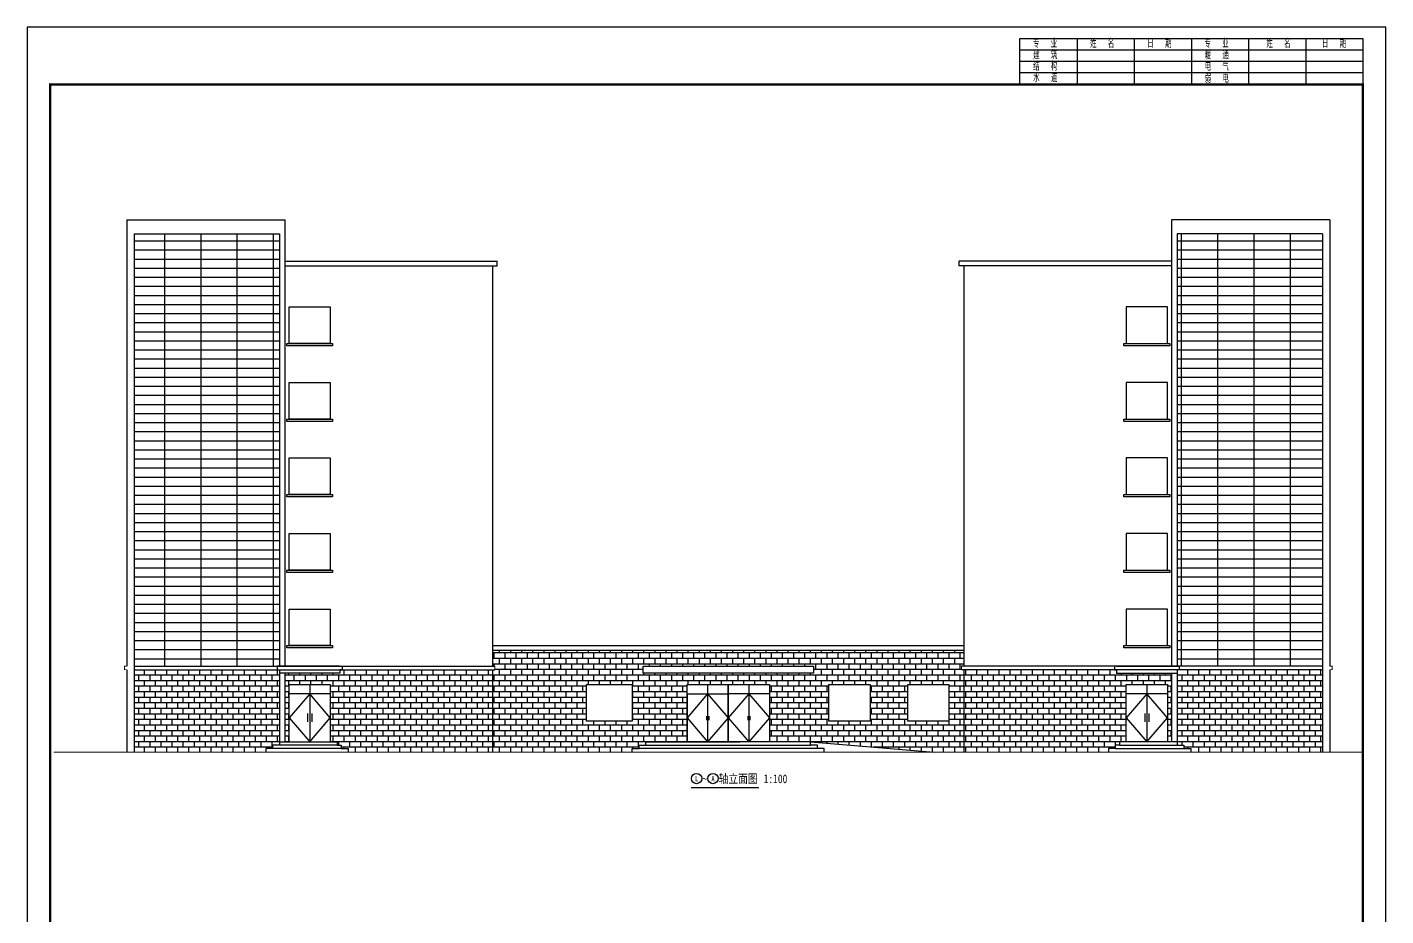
# Model space of a CAD drawing. Extents: x 174641 to 414490, y 73126 to 493158.
# Drawn here: x 238463 to 297863, y 118544 to 157373 of the extents above; entities that cross this region are included whole.
import ezdxf
from ezdxf.enums import TextEntityAlignment as Align

# ---------------------------------------------------------------- set-up
doc = ezdxf.new("R2010")
doc.units = 0
doc.header["$LTSCALE"] = 1000
doc.header["$MEASUREMENT"] = 0
for name, color, linetype in [('DIM_SYMB', 3, 'Continuous'), ('PUB_TEXT', 7, 'Continuous'), ('TWT_TITLE', 7, 'Continuous'), ('WALL', 2, 'Continuous')]:
    doc.layers.add(name, color=color, linetype=linetype)
doc.styles.add('-宋体', font='', dxfattribs={"width": 0.8})
doc.styles.get("Standard").update_dxf_attribs({"font": 'gbenor.shx', "bigfont": 'gbcbig.shx'})
doc.styles.get('-宋体').set_extended_font_data('SimSun')
pattern_1 = [(0, (0, 0), (0, 242.6208), []), (90, (0, 0), (-242.6208, 242.6208), [242.6208, -242.6208])]
pattern_2 = [(0, (0, 0), (0, 396.875), []), (90, (0, 0), (-1587.5, 1e-13), [])]

# ---------------------------------------------------------------- blocks, each defined once
blk = doc.blocks.new('$titleblk$00000094')
for p, q in [((-150, 20), (0, 20)), ((-150, 0), (-150, 20)), ((-125, 20), (-125, 0)), ((-100, 20), (-100, 0)), ((-75, 20), (-75, 0)), ((-50, 20), (-50, 0)), ((-25, 20), (-25, 0)), ((0, 20), (0, 0)), ((0, 15), (-150, 15)), ((0, 10), (-150, 10)), ((0, 5), (-150, 5))]:
    blk.add_line(p, q)
at = {"width": 0.8}
for s, p in [(' 专   业', (-145.93, 16)), (' 姓   名', (-120.93, 16)), (' 日   期', (-95.93, 16)), (' 专   业', (-70.93, 16)), (' 姓   名', (-43.85, 16)), (' 日   期', (-19.57, 16)), ('建   筑', (-144.19, 11)), ('暖   通', (-69.19, 11)), ('结   构', (-144.19, 6)), ('电   气', (-69.19, 6)), ('水   道', (-144.19, 1)), ('弱   电', (-69.19, 0.73))]:
    blk.add_text(s, height=3.5, rotation=0, dxfattribs=at).set_placement(p)

msp = doc.modelspace()

# ---------------------------------------------------------------- hatches: boundary and pattern name
h = msp.add_hatch()
h.set_pattern_fill('GRATE', color=253, scale=500)
h.set_pattern_definition(pattern_2)
h.paths.add_polyline_path([(249494, 148348.9), (243134, 148348.9), (243134, 129448.9), (249494, 129448.9)])
h = msp.add_hatch()
h.set_pattern_fill('GRATE', color=253, scale=500)
h.set_pattern_definition(pattern_2)
h.paths.add_polyline_path([(295094, 148348.9), (288734, 148348.9), (288734, 129448.9), (288834, 129448.9), (295094, 129448.9)])
h = msp.add_hatch()
h.set_pattern_fill('AR-B816', color=253, scale=200)
h.set_pattern_definition(pattern_1)
h.paths.add_polyline_path([(279414, 129298.9), (279314, 129298.9), (279314, 129448.9), (279414, 129448.9), (279414, 130148.9), (258814, 130148.9), (258814, 129448.9), (258914, 129448.9), (258914, 129298.9), (258814, 129298.9), (258814, 125698.9), (264914, 125698.9), (264914, 125848.9), (265214, 125848.9), (265214, 125998.9), (265514, 125998.9), (265514, 126148.9), (267314, 126148.9), (267314, 128248.9), (267314, 128648.9), (269114, 128648.9), (270914, 128648.9), (270914, 126148.9), (272714, 126148.9), (278114, 125698.9), (279414, 125698.9)])
h.paths.add_polyline_path([(262914, 128648.9), (264914, 128648.9), (264914, 127048.9), (262914, 127048.9)], flags=16)
h.paths.add_polyline_path([(265394, 129148.9), (265394, 129448.9), (272834, 129448.9), (272834, 129148.9)], flags=16)
h.paths.add_polyline_path([(273514, 128648.9), (275314, 128648.9), (275314, 127048.9), (273514, 127048.9)], flags=16)
h.paths.add_polyline_path([(276964, 128648.9), (278764, 128648.9), (278764, 127048.9), (276964, 127048.9)], flags=16)
h = msp.add_hatch()
h.set_pattern_fill('AR-B816', color=253, scale=200)
h.set_pattern_definition(pattern_1)
h.paths.add_polyline_path([(249494, 129298.9), (243134, 129298.9), (243134, 125698.9), (248894, 125698.9), (248894, 125848.9), (249194, 125848.9), (249194, 125998.9), (249494, 125998.9), (249494, 126148.9)])
h.paths.add_polyline_path([(258814, 129298.9), (252134, 129298.9), (252134, 129148.9), (249734, 129148.9), (249734, 126148.9), (249914, 126148.9), (249914, 128648.9), (251714, 128648.9), (251714, 126148.9), (252014, 126148.9), (252014, 125998.9), (252194, 125998.9), (252194, 125848.9), (252494, 125848.9), (252494, 125698.9), (258814, 125698.9)])
h = msp.add_hatch()
h.set_pattern_fill('AR-B816', color=253, scale=200)
h.set_pattern_definition(pattern_1)
h.paths.add_polyline_path([(286514, 128648.9), (288314, 128648.9), (288314, 126148.9), (288494, 126148.9), (288494, 129148.9), (286094, 129148.9), (286094, 129298.9), (279414, 129298.9), (279414, 125698.9), (285734, 125698.9), (285734, 125848.9), (286034, 125848.9), (286034, 125998.9), (286214, 125998.9), (286214, 126148.9), (286514, 126148.9)])
h.paths.add_polyline_path([(295094, 129298.9), (288734, 129298.9), (288734, 126148.9), (288734, 126148.9), (288734, 125998.9), (289034, 125998.9), (289034, 125848.9), (289334, 125848.9), (289334, 125698.9), (295094, 125698.9)])

# ---------------------------------------------------------------- linework, layer by layer
at = {"const_width": 40}
for points in [[(242814, 129448.9), (242814, 148948.9), (249734, 148948.9), (249734, 147148.9), (259014, 147148.9), (259014, 146948.9), (258814, 146948.9), (258814, 129448.9)], [(295414, 129448.9), (295414, 148948.9), (288494, 148948.9), (288494, 147148.9), (279214, 147148.9), (279214, 146948.9), (279414, 146948.9), (279414, 129448.9)], [(242814, 129448.9), (242714, 129448.9), (242714, 129298.9), (242814, 129298.9)], [(242814, 125698.9), (242814, 129298.9)], [(258814, 129448.9), (258914, 129448.9), (258914, 129298.9), (258814, 129298.9)], [(258814, 129298.9), (258814, 125698.9)], [(279414, 129448.9), (279314, 129448.9), (279314, 129298.9), (279414, 129298.9)], [(279414, 129298.9), (279414, 125698.9)], [(295414, 129448.9), (295514, 129448.9), (295514, 129298.9), (295414, 129298.9)], [(295414, 125698.9), (295414, 129298.9)]]:
    msp.add_lwpolyline(points, dxfattribs=at)
at = {"color": 2}
for points in [[(249814, 143548.9), (251814, 143548.9), (251814, 143448.9), (249814, 143448.9)], [(286414, 143548.9), (288414, 143548.9), (288414, 143448.9), (286414, 143448.9)], [(249814, 140248.9), (251814, 140248.9), (251814, 140148.9), (249814, 140148.9)], [(286414, 140248.9), (288414, 140248.9), (288414, 140148.9), (286414, 140148.9)], [(249814, 136948.9), (251814, 136948.9), (251814, 136848.9), (249814, 136848.9)], [(286414, 136948.9), (288414, 136948.9), (288414, 136848.9), (286414, 136848.9)], [(249814, 133648.9), (251814, 133648.9), (251814, 133548.9), (249814, 133548.9)], [(286414, 133648.9), (288414, 133648.9), (288414, 133548.9), (286414, 133548.9)], [(249814, 130348.9), (251814, 130348.9), (251814, 130248.9), (249814, 130248.9)], [(286414, 130348.9), (288414, 130348.9), (288414, 130248.9), (286414, 130248.9)]]:
    msp.add_lwpolyline(points, close=True, dxfattribs=at)
for points in [[(258814, 130348.9), (279414, 130348.9)], [(243134, 129448.9), (258914, 129448.9)], [(243134, 129298.9), (258914, 129298.9)], [(249494, 129448.9), (249394, 129448.9), (249394, 129298.9), (249494, 129298.9)], [(252134, 129448.9), (252234, 129448.9), (252234, 129298.9), (252134, 129298.9)], [(295094, 129448.9), (279314, 129448.9)], [(295094, 129298.9), (279314, 129298.9)], [(286094, 129448.9), (285994, 129448.9), (285994, 129298.9), (286094, 129298.9)], [(288734, 129448.9), (288834, 129448.9), (288834, 129298.9), (288734, 129298.9)], [(264914, 125698.9), (264914, 125848.9), (265214, 125848.9), (265214, 125998.9), (265514, 125998.9), (265514, 126148.9), (269625.8, 126148.9)], [(265514, 125998.9), (272714, 125998.9)], [(273314, 125698.9), (273314, 125848.9), (273014, 125848.9), (273014, 125998.9), (272714, 125998.9), (272714, 126148.9), (268602.2, 126148.9)], [(272714, 126148.9), (278114, 125698.9)], [(273014, 125848.9), (265214, 125848.9)]]:
    msp.add_lwpolyline(points)
msp.add_lwpolyline([(265394, 129448.9), (272834, 129448.9), (272834, 129148.9), (265394, 129148.9)], close=True)
at = {"layer": 'DIM_SYMB', "color": 3, "const_width": 70}
msp.add_lwpolyline([(267480.3, 124143.1), (270463.9, 124143.1)], dxfattribs=at)
at = {"layer": 'PUB_TEXT', "color": 3}
for centre in [(267730.3, 124540.1), (268446.4, 124540.1)]:
    msp.add_circle(centre, 225, dxfattribs=at)
at = {"layer": 'TWT_TITLE'}
msp.add_lwpolyline([(238463.1, 157372.7), (238463.1, 73272.7), (297863.1, 73272.7), (297863.1, 157372.7)], close=True, dxfattribs=at)
at = {"layer": 'TWT_TITLE', "const_width": 100}
msp.add_lwpolyline([(239463.1, 154872.7), (239463.1, 74272.7), (296863.1, 74272.7), (296863.1, 154872.7)], close=True, dxfattribs=at)
at = {"layer": 'WALL', "ltscale": 10}
for p, q in [((242814, 148948.9), (242814, 129448.9)), ((242814, 148948.9), (249734, 148948.9)), ((249734, 148948.9), (249734, 129448.9)), ((288494, 148948.9), (288494, 129448.9)), ((295414, 148948.9), (288494, 148948.9)), ((295414, 148948.9), (295414, 129448.9)), ((243134, 148348.9), (243134, 125698.9)), ((243134, 148348.9), (249494, 148348.9)), ((249494, 148348.9), (249494, 129448.9)), ((288734, 148348.9), (288734, 129448.9)), ((295094, 148348.9), (288734, 148348.9)), ((295094, 148348.9), (295094, 125698.9)), ((249734, 147148.9), (259014, 147148.9)), ((249734, 146948.9), (259014, 146948.9)), ((258814, 146948.9), (258814, 129448.9)), ((259014, 146948.9), (259014, 147148.9)), ((288494, 147148.9), (279214, 147148.9)), ((279214, 146948.9), (279214, 147148.9)), ((288494, 146948.9), (279214, 146948.9)), ((279414, 146948.9), (279414, 129448.9)), ((258814, 130148.9), (279414, 130148.9)), ((242814, 129298.9), (242814, 125698.9)), ((249494, 129298.9), (249494, 126148.9)), ((249734, 129148.9), (249734, 126148.9)), ((258814, 129298.9), (258814, 125698.9)), ((279414, 129298.9), (279414, 125698.9)), ((288494, 129148.9), (288494, 126148.9)), ((288734, 129298.9), (288734, 126148.9)), ((295414, 129298.9), (295414, 125698.9)), ((252014, 125998.9), (249194, 125998.9)), ((249194, 125998.9), (249194, 125848.9)), ((249494, 126148.9), (252014, 126148.9)), ((249494, 126148.9), (249494, 125998.9)), ((252014, 126148.9), (252014, 125998.9)), ((252014, 125998.9), (252194, 125998.9)), ((252194, 125998.9), (252194, 125848.9)), ((286214, 125998.9), (286034, 125998.9)), ((286034, 125998.9), (286034, 125848.9)), ((288734, 126148.9), (286214, 126148.9)), ((286214, 126148.9), (286214, 125998.9)), ((286214, 125998.9), (289034, 125998.9)), ((288734, 126148.9), (288734, 125998.9)), ((289034, 125998.9), (289034, 125848.9)), ((249194, 125848.9), (248894, 125848.9)), ((248894, 125848.9), (248894, 125698.9)), ((252194, 125848.9), (249194, 125848.9)), ((252194, 125848.9), (252494, 125848.9)), ((252494, 125848.9), (252494, 125698.9)), ((286034, 125848.9), (285734, 125848.9)), ((285734, 125848.9), (285734, 125698.9)), ((286034, 125848.9), (289034, 125848.9)), ((289034, 125848.9), (289334, 125848.9)), ((289334, 125848.9), (289334, 125698.9))]:
    msp.add_line(p, q, dxfattribs=at)
at = {"layer": 'WALL', "color": 4, "ltscale": 10}
for points in [[(249914.5, 145148.9), (251714, 145148.9), (251714, 143548.9), (249914.5, 143548.9)], [(288313.5, 145148.9), (286514, 145148.9), (286514, 143548.9), (288313.5, 143548.9)], [(249914.5, 141848.9), (251714, 141848.9), (251714, 140248.9), (249914.5, 140248.9)], [(288313.5, 141848.9), (286514, 141848.9), (286514, 140248.9), (288313.5, 140248.9)], [(249914.5, 138548.9), (251714, 138548.9), (251714, 136948.9), (249914.5, 136948.9)], [(288313.5, 138548.9), (286514, 138548.9), (286514, 136948.9), (288313.5, 136948.9)], [(249914.5, 135248.9), (251714, 135248.9), (251714, 133648.9), (249914.5, 133648.9)], [(288313.5, 135248.9), (286514, 135248.9), (286514, 133648.9), (288313.5, 133648.9)], [(249914.5, 131948.9), (251714, 131948.9), (251714, 130348.9), (249914.5, 130348.9)], [(288313.5, 131948.9), (286514, 131948.9), (286514, 130348.9), (288313.5, 130348.9)], [(262914, 128648.9), (264914, 128648.9), (264914, 127048.9), (262914, 127048.9)], [(267314, 128648.9), (270914, 128648.9), (270914, 126148.9), (267314, 126148.9)], [(267314, 128648.9), (269114, 128648.9), (269114, 126148.9), (267314, 126148.9)], [(269114, 128648.9), (269114, 128648.9), (269114, 126148.9), (269114, 126148.9)], [(273514, 128648.9), (275314, 128648.9), (275314, 127048.9), (273514, 127048.9)], [(276964, 128648.9), (278764, 128648.9), (278764, 127048.9), (276964, 127048.9)]]:
    msp.add_lwpolyline(points, close=True, dxfattribs=at)
at = {"layer": 'WALL', "ltscale": 10}
for points in [[(252134, 129448.9), (249494, 129448.9)], [(252134, 129148.9), (249494, 129148.9)], [(252134, 129298.9), (252134, 129148.9)], [(286094, 129448.9), (288734, 129448.9)], [(286094, 129448.9), (288734, 129448.9)], [(286094, 129298.9), (286094, 129148.9)], [(286094, 129148.9), (288734, 129148.9)]]:
    msp.add_lwpolyline(points, dxfattribs=at)
at = {"layer": 'WALL', "color": 4, "ltscale": 10}
for points in [[(249914, 126148.9), (249914, 128648.9), (251714, 128648.9), (251714, 126148.9)], [(250814, 128648.9), (250814, 126148.9)], [(268214, 128648.9), (268214, 126148.9)], [(270014, 128648.9), (270014, 126148.9)], [(286514, 126148.9), (286514, 128648.9), (288314, 128648.9), (288314, 126148.9)], [(287414, 128648.9), (287414, 126148.9)], [(250814, 128248.9), (249914, 127198.9), (250814, 126148.9), (251714, 127198.9), (250814, 128248.9)], [(251714, 128248.9), (249914, 128248.9)], [(267314, 128248.9), (269114, 128248.9)], [(267314, 128248.9), (267314, 126148.9)], [(268214, 128248.9), (267314, 127198.9), (268214, 126148.9)], [(268214, 128248.9), (269114, 127198.9), (268214, 126148.9)], [(270914, 128248.9), (269114, 128248.9)], [(270014, 128248.9), (269114, 127198.9), (270014, 126148.9)], [(270014, 128248.9), (270914, 127198.9), (270014, 126148.9)], [(287414, 128248.9), (286514, 127198.9), (287414, 126148.9), (288314, 127198.9), (287414, 128248.9)], [(288314, 128248.9), (286514, 128248.9)], [(250719.7, 127386.1), (250719.7, 127020.1)], [(250908.3, 127386.1), (250908.3, 127020.1)], [(268166.1, 127260.5), (268166.1, 127085.9)], [(268261.9, 127260.5), (268261.9, 127085.9)], [(269966.1, 127260.5), (269966.1, 127085.9)], [(270061.9, 127260.5), (270061.9, 127085.9)], [(287319.7, 127386.1), (287319.7, 127020.1)], [(287508.3, 127386.1), (287508.3, 127020.1)]]:
    msp.add_lwpolyline(points, dxfattribs=at)
at = {"layer": 'WALL', "ltscale": 10, "const_width": 40}
for points in [[(275904, 125698.9), (239624.3, 125698.9)], [(275904, 125698.9), (296862.3, 125698.9)]]:
    msp.add_lwpolyline(points, dxfattribs=at)

# ---------------------------------------------------------------- block references
at = {"layer": 'TWT_TITLE', "xscale": 100, "yscale": 100, "zscale": 100}
msp.add_blockref('$titleblk$00000094', (296863.1, 154872.7), dxfattribs=at)

# ---------------------------------------------------------------- texts
at = {"layer": 'PUB_TEXT', "color": 3, "style": '-宋体', "width": 0.8}
for s, height, p in [('轴立面图', 379.75, (268696.4, 124340.1)), ('~', 379.7, (267980.3, 124340.1)), ('1:100', 379.75, (270663.9, 124340.1))]:
    msp.add_text(s, height=height, dxfattribs=at).set_placement(p)
at = {"layer": 'PUB_TEXT', "color": 3, "style": '-宋体'}
for s, height, width, p, p2 in [('L', 231.6, 1.052632, (267661, 124424.2), (267799.7, 124424.2)), ('A', 233.4, 1.022727, (268378.5, 124423.4), (268514.3, 124423.4))]:
    msp.add_text(s, height=height, dxfattribs=dict(at, width=width)).set_placement(p, p2, align=Align.FIT)

doc.saveas('drawing.dxf')
